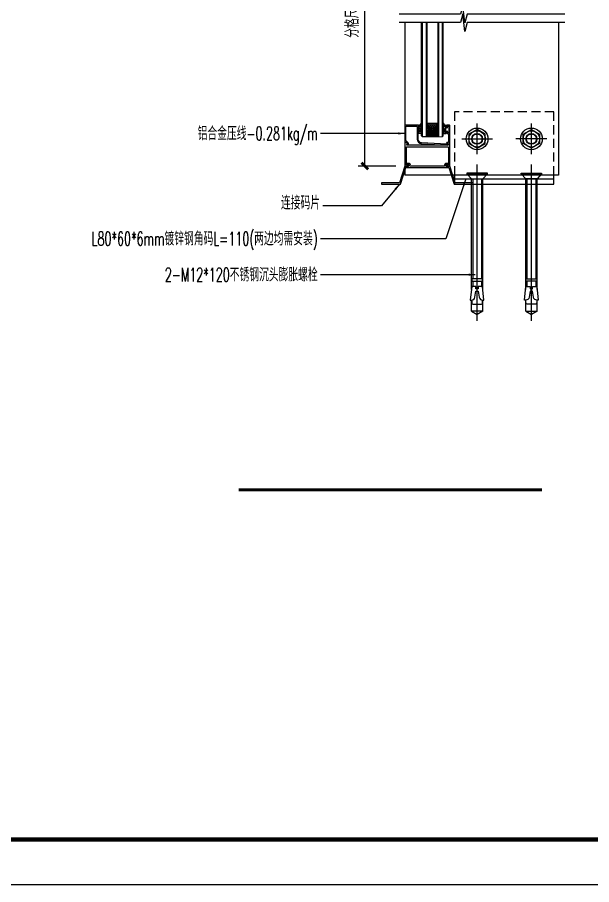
# Model space of a CAD drawing. Extents: x 6843040 to 15500510, y -6507076 to -4940511.
# Drawn here: x 7941610 to 7942245, y -6295105 to -6294146 of the extents above; entities that cross this region are included whole.
import ezdxf
from ezdxf.enums import TextEntityAlignment as Align

# ---------------------------------------------------------------- set-up
doc = ezdxf.new("R2010")
doc.units = 0
doc.header["$LTSCALE"] = 1000
doc.header["$MEASUREMENT"] = 0
for name, pattern in [('CENTER', [50.8, 31.75, -6.35, 6.35, -6.35]), ('DASHED', [0.75, 0.5, -0.25]), ('HIDDEN', [0.375, 0.25, -0.125]), ('LG', [4.1, 4, 0.1])]:
    doc.linetypes.add(name, pattern=pattern)
for name, color, linetype in [('A-SCREW', 241, 'Continuous'), ('DIM_SYMB', 3, 'Continuous'), ('GC', 3, 'Continuous'), ('LT-dim 1', 3, 'Continuous'), ('LT-dim 5', 3, 'Continuous'), ('LT-截断线', 1, 'Continuous'), ('LT-文字标注', 7, 'Continuous'), ('LT-紧固件', 253, 'Continuous'), ('PUB_TITLE', 4, 'Continuous'), ('XC', 61, 'Continuous'), ('XINGCAI', 4, 'LG'), ('XX', 8, 'DASHED')]:
    doc.layers.add(name, color=color, linetype=linetype)
for name, color, linetype, lineweight in [('Gasket（胶类）', 5, 'Continuous', 9), ('Glass-V（玻璃投影线）', 183, 'Continuous', 9), ('Glass（玻璃截面线）', 200, 'Continuous', 20), ('Hatch（填充）', 8, 'Continuous', 5), ('KSD-Glass(玻璃)', 10, 'Continuous', 25), ('KSD-Hatch（填充）', 8, 'Continuous', 5)]:
    doc.layers.add(name, color=color, linetype=linetype, lineweight=lineweight)
doc.styles.add('LT-dim', font='romans.shx', dxfattribs={"width": 0.7, "bigfont": 'hztxt.shx'})
doc.styles.add('LT-文字标注', font='romans.shx', dxfattribs={"width": 0.8, "bigfont": 'gbhzfs.shx'})
doc.styles.get("Standard").update_dxf_attribs({"font": 'gbenor.shx', "bigfont": 'gbcbig.shx'})
doc.dimstyles.new('LT-dim 5', dxfattribs={"dimscale": 5, "dimtxt": 3, "dimasz": 1.5, "dimexe": 1.5, "dimexo": 2, "dimgap": 0.8, "dimtad": 1, "dimdec": 0, "dimrnd": 1, "dimdsep": 46, "dimtxsty": 'LT-dim', "dimblk": 'ARCHTICK', "dimblk1": 'ARCHTICK', "dimblk2": 'ARCHTICK', "dimsah": 1, "dimcen": 2, "dimclrd": 256, "dimclre": 256, "dimclrt": 7, "dimazin": 0, "dimtfac": 1, "dimtix": 1, "dimtmove": 2, "dimatfit": 0, "dimfxl": 1, "dimtvp": 1, "dimarcsym": 1})
doc.dimstyles.new('LT-引线 5', dxfattribs={"dimscale": 5, "dimtxt": 3, "dimasz": 1.5, "dimexe": 1.5, "dimexo": 2, "dimgap": 0.8, "dimtad": 1, "dimdec": 0, "dimrnd": 1, "dimdsep": 46, "dimtxsty": 'Standard', "dimblk": 'ARCHTICK', "dimblk1": 'ARCHTICK', "dimblk2": 'ARCHTICK', "dimsah": 1, "dimcen": 2, "dimclrd": 256, "dimclre": 256, "dimclrt": 7, "dimazin": 0, "dimtfac": 1, "dimtix": 1, "dimtmove": 2, "dimatfit": 0, "dimfxl": 1, "dimtvp": 1, "dimarcsym": 1})
pattern_1 = [(225, (9184552.8215, -6708412.5178), (-0.5051394068, -1.852177825), [2.38125, -0.47625, 0, -0.47625])]

# ---------------------------------------------------------------- blocks, each defined once
blk = doc.blocks.new('_ArchTick')
at = {"color": 0, "linetype": 'ByBlock', "const_width": 0.4}
blk.add_lwpolyline([(-0.5, -0.5), (0.5, 0.5)], dxfattribs=at)
blk = doc.blocks.new('*D155')
at = {"layer": 'Defpoints', "color": 0, "transparency": 16777216}
for p in [(7941994.6, -6293983.23), (7942038.77, -6293983.23), (7942038.77, -6294309.94)]:
    blk.add_point(p, dxfattribs=at)
at = {"layer": 'LT-dim 5', "lineweight": -2, "transparency": 16777216}
for p, q in [((7942028.77, -6293983.23), (7941987.1, -6293983.23)), ((7941994.6, -6294309.94), (7941994.6, -6293983.23)), ((7942028.77, -6294309.94), (7941987.1, -6294309.94))]:
    blk.add_line(p, q, dxfattribs=at)
at = {"layer": 'LT-dim 5', "lineweight": -2, "transparency": 16777216, "xscale": 7.5, "yscale": 7.5, "zscale": 7.5}
for p, rotation in [((7941994.6, -6293983.23), 90), ((7941994.6, -6294309.94), 270)]:
    blk.add_blockref('_ArchTick', p, dxfattribs=dict(at, rotation=rotation))
at = {"layer": 'LT-dim 5', "color": 40, "transparency": 16777216, "insert": (7941980.62, -6294146.59), "char_height": 15, "attachment_point": 5, "rotation": 90, "style": 'LT-文字标注'}
blk.add_mtext('分格尺寸', dxfattribs=at)
blk = doc.blocks.new('LT-BLK-20240726220731', base_point=(1166113.37, -432586.31))
at = {"layer": 'LT-紧固件', "color": 1, "linetype": 'CENTER', "ltscale": 10}
blk.add_line((1166113.37, -432477.28), (1166113.37, -432592.5), dxfattribs=at)
at = {"layer": 'LT-紧固件', "linetype": 'HIDDEN', "ltscale": 10}
for p, q in [((1166109.17, -432484.54), (1166113.37, -432482.11)), ((1166109.17, -432484.54), (1166109.17, -432492.54)), ((1166117.57, -432484.54), (1166109.17, -432484.54)), ((1166117.57, -432484.54), (1166113.37, -432482.11)), ((1166117.57, -432484.54), (1166117.57, -432492.54)), ((1166109.17, -432500.54), (1166109.17, -432582.11)), ((1166117.57, -432500.54), (1166117.57, -432582.11))]:
    blk.add_line(p, q, dxfattribs=at)
at = {"layer": 'LT-紧固件', "linetype": 'ByBlock'}
for p, q in [((1166110.12, -432506.54), (1166110.12, -432502.54)), ((1166116.62, -432506.54), (1166116.62, -432502.54)), ((1166110.12, -432582.11), (1166110.12, -432508.27)), ((1166116.62, -432582.11), (1166116.62, -432508.27)), ((1166109.15, -432582.11), (1166117.6, -432582.11))]:
    blk.add_line(p, q, dxfattribs=at)
at = {"layer": 'LT-紧固件', "linetype": 'ByBlock', "ltscale": 5}
blk.add_line((1166105.84, -432585.65), (1166120.91, -432585.65), dxfattribs=at)
at = {"layer": 'LT-紧固件', "linetype": 'ByBlock'}
blk.add_lwpolyline([(1166109.37, -432492.54), (1166109.37, -432490.87, -0.414214), (1166110.71, -432489.54), (1166116.04, -432489.54, -0.414214), (1166117.37, -432490.87), (1166117.37, -432492.54)], format="xyb", dxfattribs=at)
blk.add_lwpolyline([(1166112.51, -432499.07), (1166114.24, -432499.07), (1166114.99, -432494.75, -0.364755), (1166117.62, -432492.54), (1166118.37, -432492.54), (1166117.37, -432502.54), (1166114.24, -432502.54), (1166114.24, -432500.8), (1166112.51, -432500.8), (1166112.51, -432502.54), (1166109.37, -432502.54), (1166108.37, -432492.54), (1166109.13, -432492.54, -0.364755), (1166111.76, -432494.75)], format="xyb", close=True, dxfattribs=at)
blk.add_lwpolyline([(1166117.37, -432506.54), (1166117.37, -432508.27), (1166109.37, -432508.27), (1166109.37, -432506.54)], close=True, dxfattribs=at)
at = {"layer": 'LT-紧固件', "linetype": 'ByBlock', "ltscale": 5}
blk.add_lwpolyline([(1166109.21, -432582.11), (1166117.54, -432582.11), (1166120.91, -432585.65), (1166120.91, -432586.31), (1166105.84, -432586.31), (1166105.84, -432585.65)], close=True, dxfattribs=at)
blk = doc.blocks.new('HILTI HSA & HDA-T & HSL-3 ANCHOR1')
at = {"layer": 'LT-dim 5', "xscale": 1.7, "yscale": 1.7, "zscale": 1.7, "rotation": 180}
blk.add_blockref('LT-BLK-20240726220731', (0, 7.1), dxfattribs=at)
blk = doc.blocks.new('*U144')
at = {"layer": 'Hatch（填充）'}
h = blk.add_hatch(dxfattribs=at)
h.set_pattern_fill('ANSI37', color=256, scale=4.166667, angle=180, style=0)
h.set_pattern_definition([(315, (-1793154.78164, 874143.7932), (-0.36828478187, -0.36828478187), []), (225, (-1793154.78164, 874143.7932), (-0.36828478187, 0.36828478187), [])])
h.paths.add_polyline_path([(-15.17, 22.52), (-9.33, 22.52), (-9.33, 21.69), (-15.17, 21.69)])
h = blk.add_hatch(dxfattribs=at)
h.set_pattern_fill('HEX', color=256, scale=5, style=0)
h.paths.add_polyline_path([(-7.25, 20.18), (-7.25, 12.86), (-9.43, 11.77), (-14.75, 11.77), (-14.75, 21.27), (-9.43, 21.27)])
h = blk.add_hatch(dxfattribs=at)
h.set_pattern_fill('ANSI37', color=256, scale=10, style=0)
h.paths.add_polyline_path([(-6.83, 20.44), (-9.33, 21.69), (-9.33, 22.52), (-1, 22.52), (0, 23.52), (0, 9.52), (-1, 10.52), (-9.33, 10.52), (-9.33, 11.35), (-6.83, 12.6)])
h = blk.add_hatch(dxfattribs=at)
h.set_pattern_fill('ANSI37', color=256, scale=4.166667, angle=180, style=0)
h.set_pattern_definition([(45, (-1793154.78164, -874110.7532), (-0.36828478187, 0.36828478187), []), (135, (-1793154.78164, -874110.7532), (-0.36828478187, -0.36828478187), [])])
h.paths.add_polyline_path([(-15.17, 10.52), (-9.33, 10.52), (-9.33, 11.35), (-15.17, 11.35)])
at = {"layer": 'Gasket（胶类）'}
for points in [[(-15.17, 22.52), (-15.17, 21.69), (-9.33, 21.69), (-9.33, 22.52)], [(-6.83, 20.44), (-6.83, 12.6), (-9.33, 11.35), (-15.17, 11.35), (-15.17, 21.69), (-9.33, 21.69)], [(-7.25, 20.18), (-7.25, 12.86), (-9.43, 11.77), (-14.75, 11.77), (-14.75, 21.27), (-9.43, 21.27)], [(-6.83, 20.44), (-9.33, 21.69), (-9.33, 22.52), (-1, 22.52), (0, 23.52), (0, 9.52), (-1, 10.52), (-9.33, 10.52), (-9.33, 11.35), (-6.83, 12.6)], [(-15.17, 10.52), (-15.17, 11.35), (-9.33, 11.35), (-9.33, 10.52)]]:
    blk.add_lwpolyline(points, close=True, dxfattribs=at)
at = {"layer": 'Glass-V（玻璃投影线）'}
for p, q in [((0, 27.52), (-126.31, 27.52)), ((0, 23.52), (-126.31, 23.52))]:
    blk.add_line(p, q, dxfattribs=at)
at = {"layer": 'Glass（玻璃截面线）'}
blk.add_lwpolyline([(-126.31, 22.52), (-1, 22.52), (0, 23.52), (0, 27.52), (-1, 28.52), (-126.31, 28.52)], dxfattribs=at)
at = {"layer": 'KSD-Glass(玻璃)'}
blk.add_lwpolyline([(-126.31, 10.52), (-1, 10.52), (0, 9.52), (0, 5.52), (-1, 4.52), (-126.31, 4.52)], dxfattribs=at)
at = {"layer": 'KSD-Hatch（填充）'}
for p, q in [((0, 9.52), (-126.31, 9.52)), ((0, 5.52), (-126.31, 5.52))]:
    blk.add_line(p, q, dxfattribs=at)

msp = doc.modelspace()

# ---------------------------------------------------------------- hatches: boundary and pattern name
at = {"layer": 'LT-dim 1'}
h = msp.add_hatch(dxfattribs=at)
h.set_pattern_fill('ANSI36', color=256, scale=0.3, angle=-180)
h.set_pattern_definition(pattern_1)
edge = h.paths.add_edge_path()
edge.add_arc((7942053.08, -6294259.79), 5.15, -88.9231, -34.71491, ccw=False)
edge.add_line((7942053.17, -6294264.94), (7942053.97, -6294264.94))
edge.add_line((7942053.97, -6294264.94), (7942053.97, -6294266.07))
edge.add_line((7942053.97, -6294266.07), (7942057.31, -6294266.07))
edge.add_line((7942057.31, -6294266.07), (7942057.31, -6294262.72))
h = msp.add_hatch(dxfattribs=at)
h.set_pattern_fill('ANSI36', color=256, scale=0.3, angle=-180)
h.set_pattern_definition(pattern_1)
edge = h.paths.add_edge_path()
edge.add_arc((7942085.55, -6294259.79), 5.15, 214.71491, 268.9231)
edge.add_line((7942085.45, -6294264.94), (7942084.27, -6294264.94))
edge.add_line((7942084.27, -6294264.94), (7942084.27, -6294266.07))
edge.add_line((7942084.27, -6294266.07), (7942081.31, -6294266.07))
edge.add_line((7942081.31, -6294266.07), (7942081.31, -6294262.72))

# ---------------------------------------------------------------- linework, layer by layer
at = {"color": 3}
msp.add_line((7942093.77, -6294323.94), (7942203.77, -6294323.94), dxfattribs=at)
msp.add_lwpolyline([(7942093.77, -6294319.94), (7942093.77, -6294329.94), (7942203.77, -6294329.94), (7942203.77, -6294319.94)], dxfattribs=at)
at = {"layer": 'DIM_SYMB', "const_width": 3.5}
msp.add_lwpolyline([(7941855.25, -6294668.12), (7942190.34, -6294668.12)], dxfattribs=at)
at = {"layer": 'GC'}
msp.add_lwpolyline([(7942053.77, -6294309.94), (7942044.91, -6294309.94, 0.512569), (7942042.82, -6294307.04), (7942041.17, -6294307.04), (7942041.17, -6294308.54), (7942042.82, -6294308.54, -1), (7942042.82, -6294309.94), (7942038.77, -6294309.94), (7942033.09, -6294328.44), (7942013.09, -6294328.44), (7942013.09, -6294329.94), (7942034.2, -6294329.94), (7942039.88, -6294311.44), (7942087.66, -6294311.44), (7942093.35, -6294329.94), (7942114.46, -6294329.94), (7942114.46, -6294328.44), (7942094.46, -6294328.44), (7942088.77, -6294309.94), (7942084.72, -6294309.94, -1), (7942084.72, -6294308.54), (7942086.37, -6294308.54), (7942086.37, -6294307.04), (7942084.72, -6294307.04, 0.512569), (7942082.64, -6294309.94), (7942053.77, -6294309.94)], format="xyb", dxfattribs=at)
at = {"layer": 'LT-dim 1'}
for p, q in [((7942053.97, -6294266.07), (7942057.31, -6294273.91)), ((7942053.97, -6294273.91), (7942057.31, -6294266.07)), ((7942084.27, -6294266.07), (7942081.31, -6294273.91)), ((7942084.27, -6294273.94), (7942081.31, -6294266.07))]:
    msp.add_line(p, q, dxfattribs=at)
for points in [[(7942053.97, -6294266.07), (7942057.31, -6294266.07), (7942057.31, -6294273.91), (7942053.97, -6294273.91)], [(7942084.27, -6294266.07), (7942081.31, -6294266.07), (7942081.31, -6294273.91), (7942084.27, -6294273.91)]]:
    msp.add_lwpolyline(points, close=True, dxfattribs=at)
for centre, start, end in [((7942053.08, -6294259.79), 268.9231, 325.28509), ((7942085.55, -6294259.79), 214.71491, 271.0769)]:
    msp.add_arc(centre, 5.15, start, end, dxfattribs=at)
at = {"layer": 'LT-截断线', "color": 3}
for points in [[(7942215.71, -6294141.83), (7942107.9, -6294141.83), (7942105.31, -6294151.49), (7942102.99, -6294132.18), (7942100.4, -6294141.83), (7942032.45, -6294141.83)], [(7942215.71, -6294151.34), (7942107.9, -6294151.34), (7942105.31, -6294161), (7942102.99, -6294141.68), (7942100.4, -6294151.34), (7942032.45, -6294151.34)]]:
    msp.add_lwpolyline(points, dxfattribs=at)
at = {"layer": 'LT-紧固件', "color": 1, "linetype": 'CENTER', "ltscale": 0.1}
for p, q in [((7942118.77, -6294296.94), (7942118.77, -6294262.94)), ((7942178.77, -6294296.94), (7942178.77, -6294262.94)), ((7942101.77, -6294279.94), (7942135.77, -6294279.94)), ((7942195.77, -6294279.94), (7942161.77, -6294279.94))]:
    msp.add_line(p, q, dxfattribs=at)
at = {"layer": 'LT-紧固件', "linetype": 'ByBlock', "ltscale": 5}
for points in [[(7942127.77, -6294274.75), (7942118.77, -6294269.55), (7942109.77, -6294274.75), (7942109.77, -6294285.14), (7942118.77, -6294290.34), (7942127.77, -6294285.14)], [(7942169.77, -6294274.75), (7942178.77, -6294269.55), (7942187.77, -6294274.75), (7942187.77, -6294285.14), (7942178.77, -6294290.34), (7942169.77, -6294285.14)]]:
    msp.add_lwpolyline(points, close=True, dxfattribs=at)
for centre, radius in [((7942118.77, -6294279.94), 12), ((7942178.77, -6294279.94), 12), ((7942118.77, -6294279.94), 9), ((7942118.77, -6294279.94), 6), ((7942178.77, -6294279.94), 9), ((7942178.77, -6294279.94), 6)]:
    msp.add_circle(centre, radius, dxfattribs=at)
at = {"layer": 'LT-紧固件', "linetype": 'HIDDEN', "ltscale": 10}
for centre in [(7942118.77, -6294279.94), (7942178.77, -6294279.94)]:
    msp.add_circle(centre, 5.5, dxfattribs=at)
at = {"layer": 'PUB_TITLE'}
msp.add_lwpolyline([(7940525.42, -6295104.72), (7943495.42, -6295104.72), (7943495.42, -6293004.72), (7940525.42, -6293004.72)], close=True, dxfattribs=at)
at = {"layer": 'PUB_TITLE', "const_width": 5}
msp.add_lwpolyline([(7940650.42, -6295054.72), (7943445.42, -6295054.72), (7943445.42, -6293054.72), (7940650.42, -6293054.72)], close=True, dxfattribs=at)
at = {"layer": 'XINGCAI'}
for p, q in [((7942038.77, -6294151.34), (7942038.77, -6294319.94)), ((7942208.77, -6294151.34), (7942208.77, -6294319.94)), ((7942208.77, -6294319.94), (7942038.77, -6294319.94))]:
    msp.add_line(p, q, dxfattribs=at)
for points in [[(7942041.47, -6294285.57, 0.339454), (7942041.34, -6294284.61), (7942040.67, -6294283.94), (7942038.77, -6294283.94), (7942038.77, -6294309.94), (7942042.82, -6294309.94, 1), (7942042.82, -6294308.54), (7942040.57, -6294308.54), (7942040.57, -6294289.24, -0.414214), (7942041.07, -6294288.74), (7942086.47, -6294288.74, -0.414214), (7942086.97, -6294289.24), (7942086.97, -6294308.54), (7942084.72, -6294308.54, 1), (7942084.72, -6294309.94), (7942088.77, -6294309.94), (7942088.77, -6294265.44, 0.414214), (7942088.27, -6294264.94), (7942085.47, -6294264.94, 0.414214), (7942084.97, -6294265.44), (7942084.97, -6294267.19, 1), (7942085.97, -6294267.19), (7942085.97, -6294266.04), (7942087.57, -6294266.04), (7942087.57, -6294272.84), (7942085.97, -6294272.84), (7942085.97, -6294271.69, 1), (7942084.97, -6294271.69), (7942084.97, -6294273.44, 0.414214), (7942085.47, -6294273.94), (7942086.97, -6294273.94), (7942086.97, -6294283.94), (7942085.57, -6294283.94, 1), (7942085.57, -6294285.14), (7942086.77, -6294285.14), (7942086.77, -6294286.44, -0.414214), (7942086.27, -6294286.94), (7942041.2, -6294286.94, -0.57735), (7942040.94, -6294286.49)], [(7942040.39, -6294283.55), (7942041.99, -6294285.14), (7942041.11, -6294286.4, 0.606815), (7942041.26, -6294286.69), (7942041.96, -6294286.69, 0.244698), (7942042.21, -6294286.57), (7942042.8, -6294285.72, 0.36397), (7942042.69, -6294284.44), (7942040.17, -6294281.91, -0.198912), (7942039.87, -6294281.2), (7942039.87, -6294279.96), (7942039.87, -6294267.04, -0.414214), (7942040.87, -6294266.04), (7942051.77, -6294266.04, -0.414214), (7942052.57, -6294266.84), (7942052.57, -6294280.3, 0.39896), (7942057.31, -6294285.29), (7942085.88, -6294286.79, 1.770771), (7942085.28, -6294285.66), (7942057.37, -6294284.2, -0.39896), (7942053.67, -6294280.3), (7942053.67, -6294273.14), (7942053.97, -6294273.14), (7942053.67, -6294272.14), (7942053.97, -6294272.14), (7942053.67, -6294271.14), (7942053.97, -6294271.14), (7942053.67, -6294270.14), (7942053.97, -6294270.14), (7942053.67, -6294269.14), (7942053.97, -6294269.14), (7942053.67, -6294268.14), (7942053.97, -6294268.14), (7942053.67, -6294267.14), (7942053.97, -6294267.14), (7942053.67, -6294266.14), (7942053.97, -6294266.14), (7942053.97, -6294264.94), (7942039.27, -6294264.94, 0.414214), (7942038.77, -6294265.44), (7942038.77, -6294283.59, 0.493145), (7942039.15, -6294283.88)]]:
    msp.add_lwpolyline(points, format="xyb", close=True, dxfattribs=at)
at = {"layer": 'XX', "ltscale": 0.02}
msp.add_lwpolyline([(7942203.77, -6294319.94), (7942203.77, -6294249.94), (7942093.77, -6294249.94), (7942093.77, -6294319.94)], dxfattribs=at)

# ---------------------------------------------------------------- block references
at = {"layer": 'A-SCREW', "yscale": 0.8823529411764706, "zscale": 0.8823529411764706}
for p, xscale in [((7942118.77, -6294323.94, 0), -0.8823529411764706), ((7942178.77, -6294323.94, 0), 0.8823529411764706)]:
    msp.add_blockref('HILTI HSA & HDA-T & HSL-3 ANCHOR1', p, dxfattribs=dict(at, xscale=xscale))
at = {"layer": 'XC', "rotation": 270}
msp.add_blockref('*U144', (7942052.79, -6294277.65), dxfattribs=at)

# ---------------------------------------------------------------- texts
at = {"layer": 'LT-文字标注', "style": 'LT-dim', "width": 0.6}
for s, p in [('铝合金压线-0.281kg/m', (7941942.48, -6294273.93)), ('L80*60*6mm镀锌钢角码L=110(两边均需安装)', (7941942.48, -6294390.31)), ('2-M12*120不锈钢沉头膨胀螺栓', (7941942.48, -6294430.13))]:
    msp.add_text(s, height=15, dxfattribs=at).set_placement(p, align=Align.MIDDLE_RIGHT)
msp.add_text('连接码片', height=15, dxfattribs=at).set_placement((7941945.17, -6294362.57), align=Align.BOTTOM_RIGHT)

# ---------------------------------------------------------------- dimensions: what is measured, and where the dimension line sits
at = {"layer": 'LT-dim 5'}
dim = msp.add_linear_dim(base=(7941994.6, -6293983.23), p1=(7942038.77, -6294309.94), p2=(7942038.77, -6293983.23), angle=90, text='分格尺寸', dimstyle='LT-dim 5', override={"dimdec": 0, "dimlfac": 1, "dimtxsty": 'LT-文字标注', "dimclrt": 40, "dimtdec": 2}, dxfattribs=at)
dim.commit()
dim.dimension.update_dxf_attribs({"geometry": '*D155', "text_midpoint": (7941980.62, -6294146.59)})

# ---------------------------------------------------------------- leaders
at = {"layer": 'LT-文字标注'}
for points in [[(7942039.09, -6294273.93), (7942011.59, -6294273.93), (7941945.48, -6294273.93)], [(7942106.38, -6294323.94), (7942084.07, -6294390.31), (7941945.48, -6294390.31)], [(7942033.09, -6294329.94), (7942013.01, -6294354.13), (7941948.17, -6294354.13)], [(7942116.77, -6294430.13), (7942011.59, -6294430.13), (7941945.48, -6294430.13)]]:
    msp.add_leader(points, dimstyle='LT-引线 5', dxfattribs=at)

doc.saveas('drawing.dxf')
